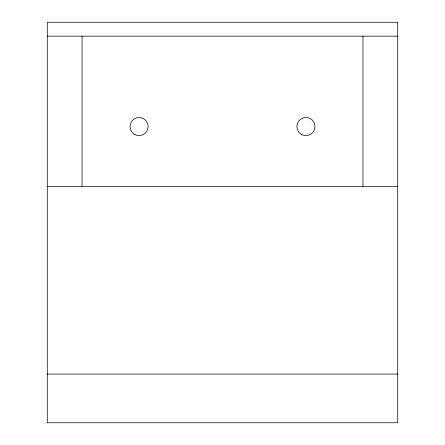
<?xml version="1.0" encoding="UTF-8"?>
<svg xmlns="http://www.w3.org/2000/svg" width="445" height="445" viewBox="0 0 445 445"><rect width="100%" height="100%" fill="white"/><g stroke="black" fill="none" stroke-linecap="round" stroke-linejoin="round"><path stroke-width="0.67" d="M47.281 36.156L397.719 36.156M47.281 186.344L397.719 186.344M47.281 374.078L397.719 374.078M362.953 36.156L362.953 186.344M82.047 36.156L82.047 186.344M397.719 22.25L47.281 22.25L47.281 422.75L397.719 422.75L397.719 22.25M301.421 134.373A9.039 9.039 0 0 0 314.977 126.547A9.039 9.039 0 0 0 301.421 118.72A9.039 9.039 0 0 0 301.421 134.373M134.546 134.373A9.039 9.039 0 0 0 148.102 126.547A9.039 9.039 0 0 0 134.546 118.72A9.039 9.039 0 0 0 134.546 134.373"/></g></svg>
